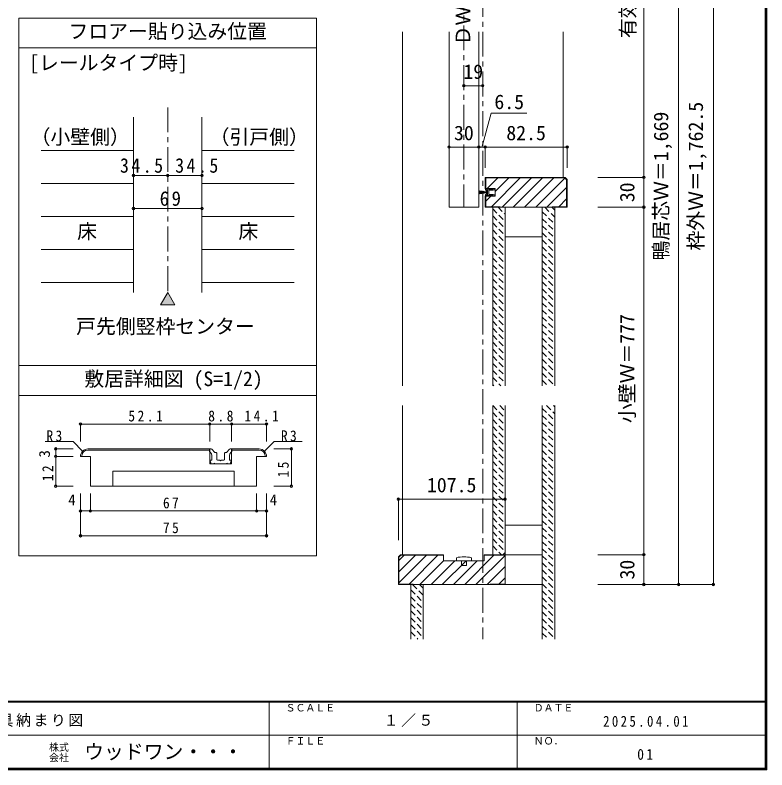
# Model space of a CAD drawing. Units: millimetres at full size, sheet at 1:5, with parts at other scales. Extents: x -957 to 993, y -689 to 708.
# Drawn here: x 235 to 993, y -689 to 71 of the extents above; entities that cross this region are included whole.
import ezdxf
from ezdxf.enums import TextEntityAlignment as Align

# ---------------------------------------------------------------- set-up
doc = ezdxf.new("R2010")
doc.units = ezdxf.units.MM
doc.header["$LTSCALE"] = 5
doc.header["$PDMODE"] = 32
doc.header["$PDSIZE"] = 2.5
doc.linetypes.add('CHAIN1', pattern=[8, 5, -1, 1, -1])
doc.linetypes.add('DASHED1', pattern=[1.8, 1.2, -0.6])
for name, color, linetype, lineweight in [('0-A_文字', 7, 'Continuous', 9), ('0-B_寸法', 7, 'Continuous', 9), ('F-0_補助線', 7, 'Continuous', 9), ('F-1_枠', 6, 'Continuous', 9)]:
    doc.layers.add(name, color=color, linetype=linetype, lineweight=lineweight)
doc.layers.add('F-A_文字', color=7, linetype='Continuous')
doc.styles.add('HG丸ｺﾞｼｯｸM-PRO', font='')
doc.styles.add('ＭＳ ゴシック', font='')
doc.styles.get('HG丸ｺﾞｼｯｸM-PRO').set_extended_font_data('HG丸ｺﾞｼｯｸM-PRO')
doc.styles.get('ＭＳ ゴシック').set_extended_font_data('MS Gothic')

# ---------------------------------------------------------------- blocks, each defined once
blk = doc.blocks.new('4')
at = {"layer": '0-A_文字'}
for p, q in [((-7.5, 43.83), (7.5, 43.83)), ((-7.5, 43.83), (-2.5, 8.83)), ((-3.75, 43.83), (-1.25, 8.83)), ((0, 43.83), (0, 8.83)), ((3.75, 43.83), (1.25, 8.83)), ((2.5, 8.83), (7.5, 43.83)), ((-16.5, 3.83), (-16.5, 12.33)), ((-11, 5.33), (-11, 8.83)), ((-11, 8.83), (11, 8.83)), ((16.5, 12.33), (16.5, 3.83))]:
    blk.add_line(p, q, dxfattribs=at)
for points in [[(-15, 13.83), (-11.5, 13.83), (-9, 8.83), (-11.5, 8.83), (-11.5, 3.83), (-2.5, 3.83)], [(-11, 5.33), (11, 5.33), (11, 8.83)], [(2.5, 3.83), (11.5, 3.83), (11.5, 8.83), (9, 8.83), (11.5, 13.83), (15, 13.83)], [(-15.44, -33.59), (-18, -24.67), (-16.5, -24.67), (-16.5, -1.17)], [(0, -2.17), (-10.5, -2.17), (-10.5, -24.67), (-12.54, -33.51)], [(12.54, -33.51), (10.5, -24.67), (10.5, -2.17), (0, -2.17)], [(16.5, -1.17), (16.5, -24.67), (18, -24.67), (15.44, -33.59)]]:
    blk.add_lwpolyline(points, dxfattribs=at)
for centre, radius, start, end in [((-15, 12.33), 1.5, 90, 180), ((-17.83, 1.33), 2.83, 0, 61.92751), ((-17.83, 1.33), 2.83, 298.07249, 0), ((0, 2.49), 2.83, 90, 151.92751), ((0, 2.49), 2.83, 28.07249, 90), ((15, 12.33), 1.5, 0, 90), ((17.83, 1.33), 2.83, 118.07249, 180), ((17.83, 1.33), 2.83, 180, 241.92751), ((-14, -33.17), 1.5, 196.01316, 347.0113), ((14, -33.17), 1.5, 192.9887, 343.98684)]:
    blk.add_arc(centre, radius, start, end, dxfattribs=at)

msp = doc.modelspace()

# ---------------------------------------------------------------- linework, layer by layer
at = {"layer": '0-B_寸法', "linetype": 'CHAIN1'}
for p, q in [((706.46, 414.261), (706.46, -557.361)), ((687.46, 260.626), (687.46, -122.374)), ((389.017, -21.825), (389.017, -208.332))]:
    msp.add_line(p, q, dxfattribs=at)
at = {"layer": '0-B_寸法'}
for p, q in [((938.806, 406.126), (938.806, -502.374)), ((868.806, 312.626), (868.806, -92.375)), ((903.806, 312.626), (903.806, -502.374)), ((539.017, 68.058), (239.017, 68.058)), ((239.017, 68.058), (239.017, -473.435)), ((625.46, 54.111), (625.46, -302.151)), ((672.46, 54.111), (672.46, -122.374)), ((702.46, 54.111), (702.46, -122.374)), ((787.46, 54.111), (787.46, -92.375)), ((539.017, 38.058), (239.017, 38.058)), ((354.517, -31.825), (354.517, -208.332)), ((423.517, -31.825), (423.517, -208.332)), ((261.578, -65.127), (354.517, -65.127)), ((423.517, -65.127), (516.478, -65.127)), ((702.46, -61.818), (672.46, -61.818)), ((672.46, -61.818), (672.46, -82.613)), ((708.96, -61.818), (702.46, -61.818)), ((702.46, -61.818), (702.46, -82.613)), ((708.96, -61.818), (708.96, -82.613)), ((791.46, -61.818), (791.46, -82.613)), ((791.46, -61.818), (791.46, -82.613)), ((354.517, -90.387), (389.017, -90.387)), ((389.017, -90.387), (423.517, -90.387)), ((261.578, -98.428), (354.517, -98.428)), ((423.517, -98.428), (516.478, -98.428)), ((708.96, -103.925), (708.96, -92.375)), ((709.46, -103.425), (709.46, -92.875)), ((789.132, -92.875), (709.46, -92.875)), ((710.945, -103.425), (721.495, -92.874)), ((715.122, -121.875), (744.122, -92.874)), ((718.96, -106.723), (732.809, -92.874)), ((725.936, -122.375), (755.436, -92.874)), ((737.25, -122.375), (766.75, -92.874)), ((748.564, -122.375), (778.064, -92.874)), ((759.877, -122.375), (789.255, -92.997)), ((790.96, -94.703), (789.132, -92.875)), ((791.46, -94.496), (791.46, -122.375)), ((868.806, -92.375), (822.554, -92.375)), ((868.806, -92.375), (868.806, -122.375)), ((718.96, -103.925), (708.96, -103.925)), ((771.191, -122.375), (790.96, -102.605)), ((718.96, -110.825), (708.96, -110.825)), ((708.96, -110.825), (708.96, -122.375)), ((709.46, -116.223), (714.859, -110.825)), ((718.96, -111.325), (709.46, -111.325)), ((709.46, -111.325), (709.46, -121.875)), ((783.005, -121.875), (790.96, -113.919)), ((354.517, -123.689), (423.517, -123.689)), ((672.46, -122.374), (702.46, -122.374)), ((791.46, -122.375), (708.96, -122.375)), ((723.96, -121.875), (709.46, -121.875)), ((716.46, -302.151), (716.46, -122.375)), ((723.96, -121.875), (723.96, -122.375)), ((728.96, -302.151), (728.96, -122.375)), ((758.96, -122.375), (728.96, -122.375)), ((728.96, -122.432), (728.96, -152.375)), ((766.46, -122.375), (778.96, -122.375)), ((766.46, -302.151), (766.46, -122.375)), ((766.46, -122.432), (766.46, -152.375)), ((776.46, -121.875), (776.46, -122.375)), ((778.96, -302.151), (778.96, -122.375)), ((868.806, -122.375), (822.554, -122.375)), ((868.806, -122.375), (868.806, -472.374)), ((261.578, -131.73), (354.517, -131.73)), ((423.517, -131.73), (516.478, -131.73)), ((766.46, -152.375), (728.96, -152.375)), ((261.578, -165.031), (354.517, -165.031)), ((423.517, -165.031), (516.478, -165.031)), ((261.578, -198.332), (354.517, -198.332)), ((423.517, -198.332), (516.478, -198.332)), ((389.017, -208.332), (381.88, -220.694)), ((389.017, -208.332), (396.155, -220.694)), ((381.88, -220.694), (396.155, -220.694)), ((539.017, -281.942), (239.017, -281.942)), ((539.017, -311.942), (239.017, -311.942)), ((625.46, -322.151), (625.46, -472.374)), ((716.46, -472.374), (716.46, -322.151)), ((728.96, -472.374), (728.96, -322.151)), ((766.46, -557.361), (766.46, -322.151)), ((778.96, -557.361), (778.96, -322.151)), ((301.133, -340.783), (301.133, -358.283)), ((301.133, -340.783), (431.383, -340.783)), ((431.383, -340.783), (453.383, -340.783)), ((431.383, -340.783), (431.383, -358.283)), ((453.383, -340.783), (488.633, -340.783)), ((453.383, -340.783), (453.383, -358.283)), ((488.633, -340.783), (488.633, -358.283)), ((293.633, -358.283), (265.596, -358.283)), ((303.33, -367.98), (293.633, -358.283)), ((276.133, -365.783), (276.133, -403.283)), ((276.133, -365.783), (293.633, -365.783)), ((308.633, -365.783), (431.383, -365.783)), ((308.633, -367.033), (431.383, -367.033)), ((431.383, -365.783), (431.383, -380.783)), ((436.539, -369.314), (433.375, -366.149)), ((437.069, -369.533), (437.883, -369.533)), ((438.383, -376.283), (438.383, -370.033)), ((446.383, -376.283), (446.383, -370.033)), ((447.698, -369.533), (446.883, -369.533)), ((448.228, -369.314), (451.392, -366.149)), ((453.633, -365.783), (452.276, -365.783)), ((453.383, -365.783), (481.133, -365.783)), ((453.383, -365.783), (453.383, -380.783)), ((453.383, -367.033), (481.133, -367.033)), ((453.633, -368.283), (453.633, -365.783)), ((513.633, -365.783), (495.92, -365.783)), ((513.633, -365.783), (513.633, -403.283)), ((276.133, -373.283), (293.633, -373.283)), ((433.633, -377.033), (432.133, -377.033)), ((433.633, -377.033), (433.633, -373.873)), ((439.133, -377.033), (441.633, -377.033)), ((441.633, -377.033), (442.383, -377.783)), ((442.383, -377.783), (443.133, -377.033)), ((443.133, -377.033), (445.633, -377.033)), ((451.133, -377.033), (451.133, -373.873)), ((451.133, -377.033), (452.633, -377.033)), ((451.883, -380.783), (453.098, -377.717)), ((431.383, -380.783), (453.383, -380.783)), ((448.133, -380.783), (436.633, -380.783)), ((448.633, -380.283), (448.133, -380.783)), ((449.133, -380.783), (448.633, -380.283)), ((449.133, -380.783), (451.883, -380.783)), ((333.633, -388.283), (456.133, -388.283)), ((333.633, -403.283), (333.633, -388.283)), ((456.133, -403.283), (456.133, -388.283)), ((276.133, -403.283), (293.633, -403.283)), ((478.633, -403.283), (311.133, -403.283)), ((513.633, -403.283), (495.92, -403.283)), ((301.133, -428.283), (301.133, -410.783)), ((311.133, -428.283), (311.133, -410.783)), ((478.633, -428.283), (478.633, -410.783)), ((488.633, -428.283), (488.633, -410.783)), ((621.46, -416.389), (621.46, -457.622)), ((728.96, -416.389), (728.96, -457.622)), ((301.133, -453.283), (301.133, -428.283)), ((301.133, -428.283), (488.633, -428.283)), ((488.633, -453.283), (488.633, -428.283)), ((766.46, -442.432), (728.96, -442.432)), ((766.46, -442.432), (766.46, -472.374)), ((301.133, -453.283), (488.633, -453.283)), ((623.582, -472.374), (621.46, -474.496)), ((621.46, -474.496), (621.46, -502.375)), ((621.96, -500.802), (649.888, -472.874)), ((621.96, -489.488), (638.574, -472.874)), ((623.789, -472.874), (621.96, -474.703)), ((621.96, -478.175), (627.261, -472.874)), ((621.96, -474.703), (621.96, -501.875)), ((623.582, -472.374), (666.96, -472.374)), ((623.789, -472.874), (666.96, -472.874)), ((632.202, -501.875), (661.202, -472.874)), ((643.515, -501.875), (667.015, -478.374)), ((654.329, -502.375), (678.329, -478.374)), ((665.643, -502.375), (689.643, -478.374)), ((676.956, -502.375), (700.956, -478.374)), ((679.96, -475.374), (679.96, -478.374)), ((684.96, -478.374), (684.96, -483.374)), ((688.27, -502.375), (717.77, -472.874)), ((699.584, -502.375), (728.96, -472.998)), ((707.96, -478.374), (707.96, -472.374)), ((728.96, -472.374), (707.96, -472.374)), ((728.96, -472.874), (707.96, -472.874)), ((728.96, -472.374), (728.96, -502.375)), ((766.46, -472.374), (728.96, -472.374)), ((766.46, -472.374), (766.46, -502.317)), ((868.806, -472.374), (822.554, -472.374)), ((868.806, -472.374), (868.806, -502.374)), ((710.898, -502.375), (728.96, -484.312)), ((722.711, -501.875), (728.96, -495.625)), ((728.96, -502.375), (621.46, -502.375)), ((621.96, -501.875), (636.46, -501.875)), ((633.96, -557.361), (633.96, -502.375)), ((636.46, -502.375), (636.46, -501.875)), ((646.46, -557.361), (646.46, -502.375)), ((766.46, -502.375), (728.96, -502.375)), ((938.806, -502.374), (822.554, -502.374))]:
    msp.add_line(p, q, dxfattribs=at)
at = {"layer": '0-B_寸法', "color": 4}
for p, q in [((687.46, -0.049), (706.46, -0.049)), ((708.96, -61.818), (791.46, -61.818)), ((621.46, -416.389), (728.96, -416.389))]:
    msp.add_line(p, q, dxfattribs=at)
at = {"layer": '0-B_寸法', "linetype": 'DASHED1'}
for p, q in [((716.46, -124.074), (728.96, -136.574)), ((721.832, -122.375), (728.96, -129.503)), ((766.46, -126.95), (778.96, -139.45)), ((768.956, -122.375), (778.96, -132.379)), ((776.027, -122.375), (778.96, -125.308)), ((716.46, -131.145), (728.96, -143.645)), ((766.46, -134.021), (778.96, -146.521)), ((716.46, -138.216), (728.96, -150.716)), ((766.46, -141.092), (778.96, -153.592)), ((716.46, -145.287), (728.96, -157.787)), ((766.46, -148.163), (778.96, -160.663)), ((716.46, -152.358), (728.96, -164.858)), ((716.46, -159.429), (728.96, -171.929)), ((766.46, -155.234), (778.96, -167.734)), ((716.46, -166.5), (728.96, -179)), ((766.46, -162.305), (778.96, -174.805)), ((716.46, -173.571), (728.96, -186.071)), ((766.46, -169.376), (778.96, -181.876)), ((716.46, -180.642), (728.96, -193.142)), ((766.46, -176.447), (778.96, -188.947)), ((716.46, -187.713), (728.96, -200.213)), ((766.46, -183.519), (778.96, -196.019)), ((716.46, -194.784), (728.96, -207.284)), ((766.46, -190.59), (778.96, -203.09)), ((716.46, -201.856), (728.96, -214.356)), ((766.46, -197.661), (778.96, -210.161)), ((766.46, -204.732), (778.96, -217.232)), ((716.46, -208.927), (728.96, -221.427)), ((766.46, -211.803), (778.96, -224.303)), ((716.46, -215.998), (728.96, -228.498)), ((766.46, -218.874), (778.96, -231.374)), ((716.46, -223.069), (728.96, -235.569)), ((766.46, -225.945), (778.96, -238.445)), ((716.46, -230.14), (728.96, -242.64)), ((766.46, -233.016), (778.96, -245.516)), ((716.46, -237.211), (728.96, -249.711)), ((766.46, -240.087), (778.96, -252.587)), ((716.46, -244.282), (728.96, -256.782)), ((766.46, -247.158), (778.96, -259.658)), ((716.46, -251.353), (728.96, -263.853)), ((716.46, -258.424), (728.96, -270.924)), ((766.46, -254.229), (778.96, -266.729)), ((716.46, -265.495), (728.96, -277.995)), ((766.46, -261.3), (778.96, -273.8)), ((716.46, -272.566), (728.96, -285.066)), ((766.46, -268.371), (778.96, -280.871)), ((716.46, -279.637), (728.96, -292.137)), ((766.46, -275.442), (778.96, -287.942)), ((716.46, -286.708), (728.96, -299.208)), ((766.46, -282.513), (778.96, -295.013)), ((716.46, -293.779), (724.832, -302.151)), ((766.46, -289.585), (778.96, -302.085)), ((716.46, -300.851), (717.761, -302.151)), ((766.46, -296.656), (771.956, -302.151)), ((716.46, -322.064), (728.96, -334.564)), ((723.619, -322.151), (728.96, -327.493)), ((766.46, -324.94), (778.96, -337.44)), ((770.743, -322.151), (778.96, -330.369)), ((777.814, -322.151), (778.96, -323.298)), ((716.46, -329.135), (728.96, -341.635)), ((766.46, -332.011), (778.96, -344.511)), ((716.46, -336.206), (728.96, -348.706)), ((766.46, -339.082), (778.96, -351.582)), ((716.46, -343.277), (728.96, -355.777)), ((766.46, -346.153), (778.96, -358.653)), ((716.46, -350.348), (728.96, -362.848)), ((766.46, -353.224), (778.96, -365.724)), ((716.46, -357.419), (728.96, -369.919)), ((716.46, -364.49), (728.96, -376.99)), ((766.46, -360.295), (778.96, -372.795)), ((716.46, -371.561), (728.96, -384.061)), ((766.46, -367.366), (778.96, -379.866)), ((716.46, -378.632), (728.96, -391.132)), ((766.46, -374.437), (778.96, -386.937)), ((716.46, -385.703), (728.96, -398.203)), ((766.46, -381.508), (778.96, -394.008)), ((716.46, -392.774), (728.96, -405.274)), ((766.46, -388.58), (778.96, -401.08)), ((716.46, -399.845), (728.96, -412.345)), ((766.46, -395.651), (778.96, -408.151)), ((766.46, -402.722), (778.96, -415.222)), ((716.46, -406.917), (728.96, -419.417)), ((766.46, -409.793), (778.96, -422.293)), ((716.46, -413.988), (728.96, -426.488)), ((766.46, -416.864), (778.96, -429.364)), ((716.46, -421.059), (728.96, -433.559)), ((766.46, -423.935), (778.96, -436.435)), ((716.46, -428.13), (728.96, -440.63)), ((766.46, -431.006), (778.96, -443.506)), ((716.46, -435.201), (728.96, -447.701)), ((766.46, -438.077), (778.96, -450.577)), ((716.46, -442.272), (728.96, -454.772)), ((766.46, -445.148), (778.96, -457.648)), ((716.46, -449.343), (728.96, -461.843)), ((766.46, -452.219), (778.96, -464.719)), ((716.46, -456.414), (728.96, -468.914)), ((716.46, -463.485), (725.35, -472.374)), ((766.46, -459.29), (778.96, -471.79)), ((728.96, -470.104), (726.69, -472.374)), ((766.46, -466.361), (778.96, -478.861)), ((766.46, -473.432), (778.96, -485.932)), ((766.46, -480.503), (778.96, -493.003)), ((766.46, -487.574), (778.96, -500.074)), ((766.46, -494.646), (778.96, -507.146)), ((633.96, -507.723), (646.46, -520.223)), ((635.683, -502.375), (646.46, -513.152)), ((642.754, -502.375), (646.46, -506.081)), ((766.46, -501.717), (778.96, -514.217)), ((766.46, -508.788), (778.96, -521.288)), ((634.178, -515.012), (646.46, -527.294)), ((766.46, -515.859), (778.96, -528.359)), ((633.96, -521.865), (646.46, -534.365)), ((766.46, -522.93), (778.96, -535.43)), ((633.96, -528.936), (646.46, -541.436)), ((766.46, -530.001), (778.96, -542.501)), ((633.96, -536.007), (646.46, -548.507)), ((766.46, -537.072), (778.96, -549.572)), ((633.96, -543.078), (646.46, -555.578)), ((766.46, -544.143), (778.96, -556.643)), ((633.96, -550.149), (641.172, -557.361)), ((766.46, -551.214), (772.607, -557.361))]:
    msp.add_line(p, q, dxfattribs=at)
at = {"layer": '0-B_寸法'}
for points in [[(539.017, 68.058), (539.017, -473.435), (239.017, -473.435)], [(750.856, -27.792), (714.876, -27.792), (705.604, -62.397)], [(791.46, -94.496), (789.339, -92.375), (708.96, -92.375)], [(790.96, -94.703), (790.96, -121.875), (776.46, -121.875)], [(718.96, -111.325), (718.96, -103.425), (709.46, -103.425)], [(486.437, -367.98), (496.133, -358.283), (524.374, -358.283)], [(431.133, -368.283), (431.133, -365.783), (432.491, -365.783)], [(311.133, -403.283), (311.133, -373.283), (301.133, -373.283)], [(435.633, -380.783), (432.883, -380.783), (431.669, -377.717)], [(478.633, -403.283), (478.633, -373.283), (488.633, -373.283)], [(435.633, -380.783), (436.133, -380.283), (436.633, -380.783)], [(707.96, -478.374), (666.96, -478.374), (666.96, -472.374)], [(694.96, -475.374), (694.96, -478.374), (679.96, -478.374)], [(689.96, -478.374), (689.96, -483.374), (684.96, -483.374)], [(728.96, -501.875), (713.96, -501.875), (713.96, -502.375)]]:
    msp.add_lwpolyline(points, dxfattribs=at)
for centre, radius, start, end in [((308.633, -373.283), 7.5, 90, 180), ((308.633, -373.283), 6.25, 90, 180), ((426.133, -373.873), 7.5, 0, 48.19), ((432.491, -367.033), 1.25, 45, 90), ((437.069, -368.783), 0.75, 225, 270), ((437.883, -370.033), 0.5, 0, 90), ((446.883, -370.033), 0.5, 90, 180), ((447.698, -368.783), 0.75, 270, 315), ((458.633, -373.873), 7.5, 131.81, 180), ((452.276, -367.033), 1.25, 90, 135), ((481.133, -373.283), 7.5, 0, 90), ((481.133, -373.283), 6.25, 0, 90), ((432.133, -377.533), 0.5, 90, 201.616), ((439.133, -376.283), 0.75, 180, 270), ((445.633, -376.283), 0.75, 270, 0), ((452.633, -377.533), 0.5, 338.384, 90), ((687.46, -505.826), 31.361, 76.16371, 103.83632)]:
    msp.add_arc(centre, radius, start, end, dxfattribs=at)
for p in [(687.46, -0.049), (706.46, -0.049), (672.46, -61.818), (702.46, -61.818), (708.96, -61.818), (791.46, -61.818), (354.517, -90.387), (389.017, -90.387), (423.517, -90.387), (868.806, -92.375), (868.806, -122.375), (354.517, -123.689), (423.517, -123.689), (301.133, -340.783), (431.383, -340.783), (453.383, -340.783), (488.633, -340.783), (276.133, -365.783), (513.633, -365.783), (276.133, -373.283), (276.133, -403.283), (513.633, -403.283), (621.46, -416.389), (728.96, -416.389), (301.133, -428.283), (311.133, -428.283), (478.633, -428.283), (488.633, -428.283), (301.133, -453.283), (488.633, -453.283), (868.806, -472.374), (868.806, -502.374), (903.806, -502.374), (938.806, -502.374)]:
    msp.add_point(p, dxfattribs=at)
at = {"layer": '0-B_寸法', "color": 16}
msp.add_solid([(381.88, -220.694), (389.017, -208.332), (396.155, -220.694)], dxfattribs=at)
at = {"layer": 'F-0_補助線'}
for p, q in [((491.115, -620.732), (491.115, -687.398)), ((741.115, -620.732), (741.115, -687.398))]:
    msp.add_line(p, q, dxfattribs=at)
at = {"layer": 'F-1_枠'}
for p, q in [((991.115, 707.602), (991.115, -689.065)), ((991.948, 707.602), (991.948, -689.065)), ((992.782, 707.602), (992.782, -689.065)), ((992.782, -619.898), (-957.218, -619.898)), ((992.782, -620.731), (-957.218, -620.731)), ((491.115, -620.731), (491.115, -687.398)), ((17.782, -654.065), (991.115, -654.066)), ((992.782, -687.398), (-957.218, -687.398)), ((992.782, -688.231), (-957.218, -688.231)), ((992.782, -689.065), (-957.218, -689.065))]:
    msp.add_line(p, q, dxfattribs=at)

# ---------------------------------------------------------------- block references
at = {"layer": '0-B_寸法', "xscale": 0.2, "yscale": 0.2, "rotation": 90}
msp.add_blockref('4', (712.026, -107.375), dxfattribs=at)

# ---------------------------------------------------------------- texts
at = {"layer": '0-B_寸法', "style": 'ＭＳ ゴシック'}
for s, height, p in [('有効開口Ｗ＝832', 14.66, (864.318, 47.903)), ('ＤＷ＝810', 14.66, (698.236, 40.505)), ('枠外Ｗ＝1,762.5', 14.66, (932.76, -166.023)), ('鴨居芯Ｗ＝1,669', 14.66, (897.76, -176.023)), ('30', 14.66, (863.662, -117.375)), ('小壁Ｗ＝777', 14.66, (863.708, -339.871)), ('3', 11, (273.633, -374.533)), ('30', 14.66, (863.662, -497.374))]:
    msp.add_text(s, height=height, rotation=90, dxfattribs=at).set_placement(p, align=Align.BOTTOM_LEFT)
for s, height, p in [('フロアー貼り込み位置', 14.66, (289.017, 43.058)), ('[レールタイプ時]', 14.66, (249.358, 11.368)), ('19', 14.66, (686.96, 2.451)), ('6.5', 14.66, (718.175, -27.971)), ('（小壁側）', 14.66, (250.85, -63.341)), ('（引戸側）', 14.66, (431.214, -63.341)), ('30', 14.66, (677.46, -59.318)), ('82.5', 14.66, (730.21, -59.318)), ('床', 14.66, (297.767, -158.38)), ('床', 14.66, (460.267, -158.38)), ('戸先側竪枠センター', 14.66, (296.753, -254.074)), ('敷居詳細図 (S=1/2)', 14.66, (305.008, -306.942)), ('107.5', 14.66, (650.21, -413.889)), ('4', 11, (288.846, -425.783)), ('4', 11, (491.821, -425.783))]:
    msp.add_text(s, height=height, dxfattribs=at).set_placement(p, align=Align.BOTTOM_LEFT)
at = {"layer": '0-B_寸法', "attachment_point": 7, "style": 'ＭＳ ゴシック'}
for s, insert, char_height in [('\\T1.28;\\W0.9;34.5', (340.899, -87.887), 14.66), ('\\T1.28;\\W0.9;34.5', (396.536, -87.887), 14.66), ('\\T1.27;\\W0.95;69', (380.892, -121.189), 14.66), ('\\T1.38;\\W0.9;52.1', (349.383, -338.283), 11), ('\\T1.38;\\W0.9;8.8', (429.883, -338.283), 11), ('\\T1.38;\\W0.9;14.1', (466.288, -338.283), 11), ('\\T1.36;\\W0.9;R3', (266.846, -358.283), 11), ('\\T1.36;\\W0.9;R3', (503.124, -358.283), 11), ('\\T1.36;\\W0.9;67', (384.258, -425.783), 11), ('\\T1.36;\\W0.9;75', (384.258, -450.783), 11), ('\\T1.39;\\W0.85;2025.04.01', (827.782, -645.732), 11)]:
    msp.add_mtext(s, dxfattribs=dict(at, insert=insert, char_height=char_height))
at = {"layer": '0-B_寸法', "char_height": 11, "attachment_point": 7, "rotation": 90, "style": 'ＭＳ ゴシック'}
for s, insert in [('\\T1.36;\\W0.9;15', (511.133, -394.533)), ('\\T1.36;\\W0.9;12', (273.633, -398.283))]:
    msp.add_mtext(s, dxfattribs=dict(at, insert=insert))
at = {"layer": 'F-0_補助線', "style": 'ＭＳ ゴシック'}
for s, p in [('ＳＣＡＬＥ', (507.782, -632.398)), ('ＤＡＴＥ', (757.782, -632.398)), ('ＦＩＬＥ', (507.782, -665.732)), ('ＮＯ．', (757.782, -665.732))]:
    msp.add_text(s, height=7.331, dxfattribs=at).set_placement(p, align=Align.BOTTOM_LEFT)
at = {"layer": 'F-0_補助線', "insert": (606.605, -645.845), "char_height": 11, "attachment_point": 7, "style": 'ＭＳ ゴシック'}
msp.add_mtext('\\T1.17;１／５', dxfattribs=at)
at = {"layer": 'F-1_枠', "color": 7, "style": 'HG丸ｺﾞｼｯｸM-PRO'}
for s, height, p in [('株式', 7.331, (269.449, -672.232)), ('ウッドワン・・・', 14.66, (304.825, -682.398)), ('会社', 7.331, (269.449, -682.565))]:
    msp.add_text(s, height=height, dxfattribs=at).set_placement(p, align=Align.BOTTOM_LEFT)
at = {"layer": 'F-A_文字', "char_height": 11, "attachment_point": 7, "style": 'ＭＳ ゴシック'}
for s, insert in [('\\T1.17;建具納まり図', (201.115, -645.731)), ('\\T1.36;\\W0.9;01', (862.157, -679.065))]:
    msp.add_mtext(s, dxfattribs=dict(at, insert=insert))

doc.saveas('drawing.dxf')
